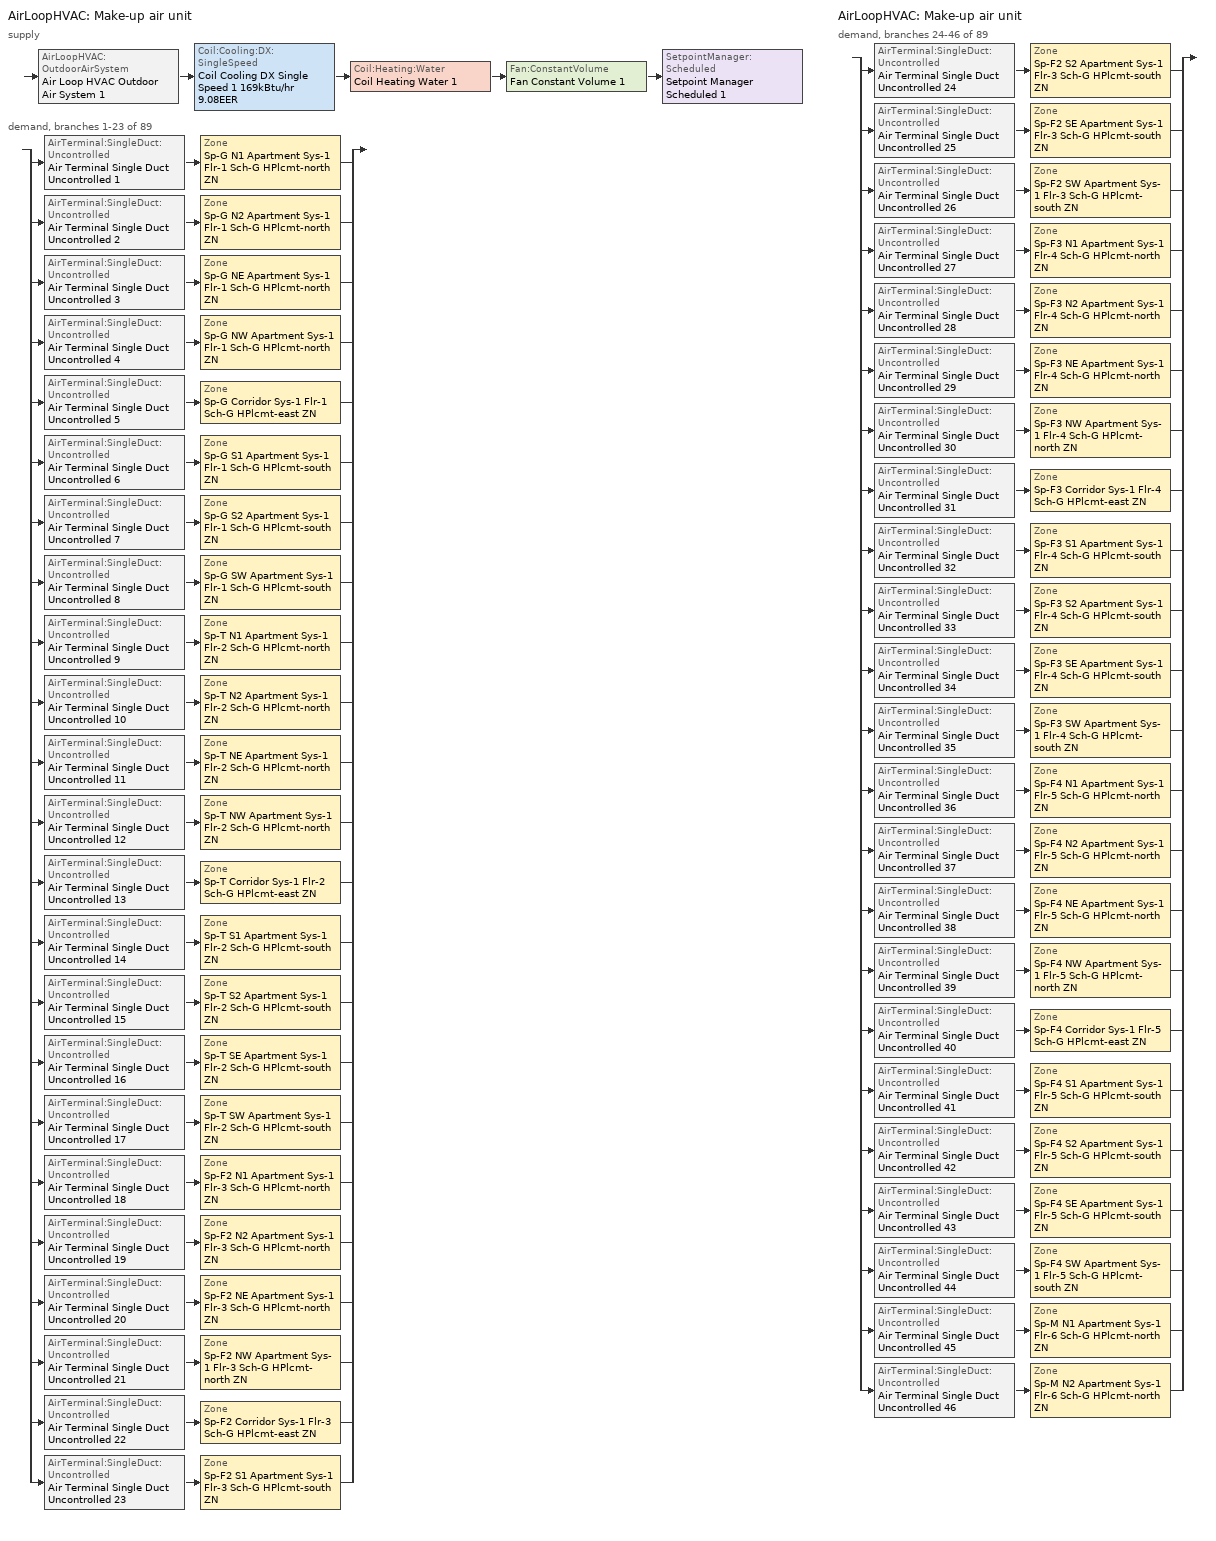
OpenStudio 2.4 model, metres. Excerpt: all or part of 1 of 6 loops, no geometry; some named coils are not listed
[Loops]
AirLoopHVAC 'Make-up air unit'
 supply: AirLoopHVAC:OutdoorAirSystem 'Air Loop HVAC Outdoor Air System 1' > Coil:Cooling:DX:SingleSpeed 'Coil Cooling DX Single Speed 1 169kBtu/hr 9.08EER' > Coil:Heating:Water 'Coil Heating Water 1' > Fan:ConstantVolume 'Fan Constant Volume 1' > SetpointManager:Scheduled 'Setpoint Manager Scheduled 1'
 demand, branches 1-23 of 89: split
  | AirTerminal:SingleDuct:Uncontrolled 'Air Terminal Single Duct Uncontrolled 1' > Zone 'Sp-G N1 Apartment Sys-1 Flr-1 Sch-G HPlcmt-north ZN'
  | AirTerminal:SingleDuct:Uncontrolled 'Air Terminal Single Duct Uncontrolled 2' > Zone 'Sp-G N2 Apartment Sys-1 Flr-1 Sch-G HPlcmt-north ZN'
  | AirTerminal:SingleDuct:Uncontrolled 'Air Terminal Single Duct Uncontrolled 3' > Zone 'Sp-G NE Apartment Sys-1 Flr-1 Sch-G HPlcmt-north ZN'
  | AirTerminal:SingleDuct:Uncontrolled 'Air Terminal Single Duct Uncontrolled 4' > Zone 'Sp-G NW Apartment Sys-1 Flr-1 Sch-G HPlcmt-north ZN'
  | AirTerminal:SingleDuct:Uncontrolled 'Air Terminal Single Duct Uncontrolled 5' > Zone 'Sp-G Corridor Sys-1 Flr-1 Sch-G HPlcmt-east ZN'
  | AirTerminal:SingleDuct:Uncontrolled 'Air Terminal Single Duct Uncontrolled 6' > Zone 'Sp-G S1 Apartment Sys-1 Flr-1 Sch-G HPlcmt-south ZN'
  | AirTerminal:SingleDuct:Uncontrolled 'Air Terminal Single Duct Uncontrolled 7' > Zone 'Sp-G S2 Apartment Sys-1 Flr-1 Sch-G HPlcmt-south ZN'
  | AirTerminal:SingleDuct:Uncontrolled 'Air Terminal Single Duct Uncontrolled 8' > Zone 'Sp-G SW Apartment Sys-1 Flr-1 Sch-G HPlcmt-south ZN'
  | AirTerminal:SingleDuct:Uncontrolled 'Air Terminal Single Duct Uncontrolled 9' > Zone 'Sp-T N1 Apartment Sys-1 Flr-2 Sch-G HPlcmt-north ZN'
  | AirTerminal:SingleDuct:Uncontrolled 'Air Terminal Single Duct Uncontrolled 10' > Zone 'Sp-T N2 Apartment Sys-1 Flr-2 Sch-G HPlcmt-north ZN'
  | AirTerminal:SingleDuct:Uncontrolled 'Air Terminal Single Duct Uncontrolled 11' > Zone 'Sp-T NE Apartment Sys-1 Flr-2 Sch-G HPlcmt-north ZN'
  | AirTerminal:SingleDuct:Uncontrolled 'Air Terminal Single Duct Uncontrolled 12' > Zone 'Sp-T NW Apartment Sys-1 Flr-2 Sch-G HPlcmt-north ZN'
  | AirTerminal:SingleDuct:Uncontrolled 'Air Terminal Single Duct Uncontrolled 13' > Zone 'Sp-T Corridor Sys-1 Flr-2 Sch-G HPlcmt-east ZN'
  | AirTerminal:SingleDuct:Uncontrolled 'Air Terminal Single Duct Uncontrolled 14' > Zone 'Sp-T S1 Apartment Sys-1 Flr-2 Sch-G HPlcmt-south ZN'
  | AirTerminal:SingleDuct:Uncontrolled 'Air Terminal Single Duct Uncontrolled 15' > Zone 'Sp-T S2 Apartment Sys-1 Flr-2 Sch-G HPlcmt-south ZN'
  | AirTerminal:SingleDuct:Uncontrolled 'Air Terminal Single Duct Uncontrolled 16' > Zone 'Sp-T SE Apartment Sys-1 Flr-2 Sch-G HPlcmt-south ZN'
  | AirTerminal:SingleDuct:Uncontrolled 'Air Terminal Single Duct Uncontrolled 17' > Zone 'Sp-T SW Apartment Sys-1 Flr-2 Sch-G HPlcmt-south ZN'
  | AirTerminal:SingleDuct:Uncontrolled 'Air Terminal Single Duct Uncontrolled 18' > Zone 'Sp-F2 N1 Apartment Sys-1 Flr-3 Sch-G HPlcmt-north ZN'
  | AirTerminal:SingleDuct:Uncontrolled 'Air Terminal Single Duct Uncontrolled 19' > Zone 'Sp-F2 N2 Apartment Sys-1 Flr-3 Sch-G HPlcmt-north ZN'
  | AirTerminal:SingleDuct:Uncontrolled 'Air Terminal Single Duct Uncontrolled 20' > Zone 'Sp-F2 NE Apartment Sys-1 Flr-3 Sch-G HPlcmt-north ZN'
  | AirTerminal:SingleDuct:Uncontrolled 'Air Terminal Single Duct Uncontrolled 21' > Zone 'Sp-F2 NW Apartment Sys-1 Flr-3 Sch-G HPlcmt-north ZN'
  | AirTerminal:SingleDuct:Uncontrolled 'Air Terminal Single Duct Uncontrolled 22' > Zone 'Sp-F2 Corridor Sys-1 Flr-3 Sch-G HPlcmt-east ZN'
  | AirTerminal:SingleDuct:Uncontrolled 'Air Terminal Single Duct Uncontrolled 23' > Zone 'Sp-F2 S1 Apartment Sys-1 Flr-3 Sch-G HPlcmt-south ZN'
AirLoopHVAC 'Make-up air unit'
 demand, branches 24-46 of 89: split
  | AirTerminal:SingleDuct:Uncontrolled 'Air Terminal Single Duct Uncontrolled 24' > Zone 'Sp-F2 S2 Apartment Sys-1 Flr-3 Sch-G HPlcmt-south ZN'
  | AirTerminal:SingleDuct:Uncontrolled 'Air Terminal Single Duct Uncontrolled 25' > Zone 'Sp-F2 SE Apartment Sys-1 Flr-3 Sch-G HPlcmt-south ZN'
  | AirTerminal:SingleDuct:Uncontrolled 'Air Terminal Single Duct Uncontrolled 26' > Zone 'Sp-F2 SW Apartment Sys-1 Flr-3 Sch-G HPlcmt-south ZN'
  | AirTerminal:SingleDuct:Uncontrolled 'Air Terminal Single Duct Uncontrolled 27' > Zone 'Sp-F3 N1 Apartment Sys-1 Flr-4 Sch-G HPlcmt-north ZN'
  | AirTerminal:SingleDuct:Uncontrolled 'Air Terminal Single Duct Uncontrolled 28' > Zone 'Sp-F3 N2 Apartment Sys-1 Flr-4 Sch-G HPlcmt-north ZN'
  | AirTerminal:SingleDuct:Uncontrolled 'Air Terminal Single Duct Uncontrolled 29' > Zone 'Sp-F3 NE Apartment Sys-1 Flr-4 Sch-G HPlcmt-north ZN'
  | AirTerminal:SingleDuct:Uncontrolled 'Air Terminal Single Duct Uncontrolled 30' > Zone 'Sp-F3 NW Apartment Sys-1 Flr-4 Sch-G HPlcmt-north ZN'
  | AirTerminal:SingleDuct:Uncontrolled 'Air Terminal Single Duct Uncontrolled 31' > Zone 'Sp-F3 Corridor Sys-1 Flr-4 Sch-G HPlcmt-east ZN'
  | AirTerminal:SingleDuct:Uncontrolled 'Air Terminal Single Duct Uncontrolled 32' > Zone 'Sp-F3 S1 Apartment Sys-1 Flr-4 Sch-G HPlcmt-south ZN'
  | AirTerminal:SingleDuct:Uncontrolled 'Air Terminal Single Duct Uncontrolled 33' > Zone 'Sp-F3 S2 Apartment Sys-1 Flr-4 Sch-G HPlcmt-south ZN'
  | AirTerminal:SingleDuct:Uncontrolled 'Air Terminal Single Duct Uncontrolled 34' > Zone 'Sp-F3 SE Apartment Sys-1 Flr-4 Sch-G HPlcmt-south ZN'
  | AirTerminal:SingleDuct:Uncontrolled 'Air Terminal Single Duct Uncontrolled 35' > Zone 'Sp-F3 SW Apartment Sys-1 Flr-4 Sch-G HPlcmt-south ZN'
  | AirTerminal:SingleDuct:Uncontrolled 'Air Terminal Single Duct Uncontrolled 36' > Zone 'Sp-F4 N1 Apartment Sys-1 Flr-5 Sch-G HPlcmt-north ZN'
  | AirTerminal:SingleDuct:Uncontrolled 'Air Terminal Single Duct Uncontrolled 37' > Zone 'Sp-F4 N2 Apartment Sys-1 Flr-5 Sch-G HPlcmt-north ZN'
  | AirTerminal:SingleDuct:Uncontrolled 'Air Terminal Single Duct Uncontrolled 38' > Zone 'Sp-F4 NE Apartment Sys-1 Flr-5 Sch-G HPlcmt-north ZN'
  | AirTerminal:SingleDuct:Uncontrolled 'Air Terminal Single Duct Uncontrolled 39' > Zone 'Sp-F4 NW Apartment Sys-1 Flr-5 Sch-G HPlcmt-north ZN'
  | AirTerminal:SingleDuct:Uncontrolled 'Air Terminal Single Duct Uncontrolled 40' > Zone 'Sp-F4 Corridor Sys-1 Flr-5 Sch-G HPlcmt-east ZN'
  | AirTerminal:SingleDuct:Uncontrolled 'Air Terminal Single Duct Uncontrolled 41' > Zone 'Sp-F4 S1 Apartment Sys-1 Flr-5 Sch-G HPlcmt-south ZN'
  | AirTerminal:SingleDuct:Uncontrolled 'Air Terminal Single Duct Uncontrolled 42' > Zone 'Sp-F4 S2 Apartment Sys-1 Flr-5 Sch-G HPlcmt-south ZN'
  | AirTerminal:SingleDuct:Uncontrolled 'Air Terminal Single Duct Uncontrolled 43' > Zone 'Sp-F4 SE Apartment Sys-1 Flr-5 Sch-G HPlcmt-south ZN'
  | AirTerminal:SingleDuct:Uncontrolled 'Air Terminal Single Duct Uncontrolled 44' > Zone 'Sp-F4 SW Apartment Sys-1 Flr-5 Sch-G HPlcmt-south ZN'
  | AirTerminal:SingleDuct:Uncontrolled 'Air Terminal Single Duct Uncontrolled 45' > Zone 'Sp-M N1 Apartment Sys-1 Flr-6 Sch-G HPlcmt-north ZN'
  | AirTerminal:SingleDuct:Uncontrolled 'Air Terminal Single Duct Uncontrolled 46' > Zone 'Sp-M N2 Apartment Sys-1 Flr-6 Sch-G HPlcmt-north ZN'
[Sizing:Zone] Zone Cooling Design Supply Air Temperature Input Method=SupplyAirTemperature; Zone Cooling Design Supply Air Temperature {C}=13; Zone Cooling Design Supply Air Temperature Difference {deltaC}=11.11; Zone Heating Design Supply Air Temperature Input Method=SupplyAirTemperature; Zone Heating Design Supply Air Temperature {C}=43; Zone Heating Design Supply Air Temperature Difference {deltaC}=11.11; Zone Cooling Design Supply Air Humidity Ratio {kg-H2O/kg-air}=0.0085; Zone Heating Design Supply Air Humidity Ratio {kg-H2O/kg-air}=0.008; Zone Heating Sizing Factor=1.3; Zone Cooling Sizing Factor=1.1; Cooling Design Air Flow Method=DesignDay; Heating Design Air Flow Method=DesignDay; Account for Dedicated Outdoor Air System=No; Dedicated Outdoor Air System Control Strategy=NeutralSupplyAir; Dedicated Outdoor Air Low Setpoint Temperature for Design {C}=autosize; Dedicated Outdoor Air High Setpoint Temperature for Design {C}=autosize
Sp-G N1 Apartment Sys-1 Flr-1 Sch-G HPlcmt-north ZN; Sp-G N2 Apartment Sys-1 Flr-1 Sch-G HPlcmt-north ZN; Sp-G NE Apartment Sys-1 Flr-1 Sch-G HPlcmt-north ZN; Sp-G NW Apartment Sys-1 Flr-1 Sch-G HPlcmt-north ZN; Sp-G Corridor Sys-1 Flr-1 Sch-G HPlcmt-east ZN; Sp-G S1 Apartment Sys-1 Flr-1 Sch-G HPlcmt-south ZN; Sp-G S2 Apartment Sys-1 Flr-1 Sch-G HPlcmt-south ZN; Sp-G SW Apartment Sys-1 Flr-1 Sch-G HPlcmt-south ZN; Sp-T N1 Apartment Sys-1 Flr-2 Sch-G HPlcmt-north ZN; Sp-T N2 Apartment Sys-1 Flr-2 Sch-G HPlcmt-north ZN; Sp-T NE Apartment Sys-1 Flr-2 Sch-G HPlcmt-north ZN; Sp-T NW Apartment Sys-1 Flr-2 Sch-G HPlcmt-north ZN; Sp-T Corridor Sys-1 Flr-2 Sch-G HPlcmt-east ZN; Sp-T S1 Apartment Sys-1 Flr-2 Sch-G HPlcmt-south ZN; Sp-T S2 Apartment Sys-1 Flr-2 Sch-G HPlcmt-south ZN; Sp-T SE Apartment Sys-1 Flr-2 Sch-G HPlcmt-south ZN; Sp-T SW Apartment Sys-1 Flr-2 Sch-G HPlcmt-south ZN; Sp-F2 N1 Apartment Sys-1 Flr-3 Sch-G HPlcmt-north ZN; Sp-F2 N2 Apartment Sys-1 Flr-3 Sch-G HPlcmt-north ZN; Sp-F2 NE Apartment Sys-1 Flr-3 Sch-G HPlcmt-north ZN; Sp-F2 NW Apartment Sys-1 Flr-3 Sch-G HPlcmt-north ZN; Sp-F2 Corridor Sys-1 Flr-3 Sch-G HPlcmt-east ZN; Sp-F2 S1 Apartment Sys-1 Flr-3 Sch-G HPlcmt-south ZN; Sp-F2 S2 Apartment Sys-1 Flr-3 Sch-G HPlcmt-south ZN; Sp-F2 SE Apartment Sys-1 Flr-3 Sch-G HPlcmt-south ZN; Sp-F2 SW Apartment Sys-1 Flr-3 Sch-G HPlcmt-south ZN; Sp-F3 N1 Apartment Sys-1 Flr-4 Sch-G HPlcmt-north ZN; Sp-F3 N2 Apartment Sys-1 Flr-4 Sch-G HPlcmt-north ZN; Sp-F3 NE Apartment Sys-1 Flr-4 Sch-G HPlcmt-north ZN; Sp-F3 NW Apartment Sys-1 Flr-4 Sch-G HPlcmt-north ZN; Sp-F3 Corridor Sys-1 Flr-4 Sch-G HPlcmt-east ZN; Sp-F3 S1 Apartment Sys-1 Flr-4 Sch-G HPlcmt-south ZN; Sp-F3 S2 Apartment Sys-1 Flr-4 Sch-G HPlcmt-south ZN; Sp-F3 SE Apartment Sys-1 Flr-4 Sch-G HPlcmt-south ZN; Sp-F3 SW Apartment Sys-1 Flr-4 Sch-G HPlcmt-south ZN; Sp-F4 N1 Apartment Sys-1 Flr-5 Sch-G HPlcmt-north ZN; Sp-F4 N2 Apartment Sys-1 Flr-5 Sch-G HPlcmt-north ZN; Sp-F4 NE Apartment Sys-1 Flr-5 Sch-G HPlcmt-north ZN; Sp-F4 NW Apartment Sys-1 Flr-5 Sch-G HPlcmt-north ZN; Sp-F4 Corridor Sys-1 Flr-5 Sch-G HPlcmt-east ZN; Sp-F4 S1 Apartment Sys-1 Flr-5 Sch-G HPlcmt-south ZN; Sp-F4 S2 Apartment Sys-1 Flr-5 Sch-G HPlcmt-south ZN; Sp-F4 SE Apartment Sys-1 Flr-5 Sch-G HPlcmt-south ZN; Sp-F4 SW Apartment Sys-1 Flr-5 Sch-G HPlcmt-south ZN; Sp-M N1 Apartment Sys-1 Flr-6 Sch-G HPlcmt-north ZN; Sp-M N2 Apartment Sys-1 Flr-6 Sch-G HPlcmt-north ZN
[Zone equipment]
Sp-G N1 Apartment Sys-1 Flr-1 Sch-G HPlcmt-north ZN: Sp-G N1 Apartment Sys-1 Flr-1 Sch-G HPlcmt-north ZN PTAC, Zone HVAC Baseboard Convective Water 1, Air Terminal Single Duct Uncontrolled 1
Sp-G N2 Apartment Sys-1 Flr-1 Sch-G HPlcmt-north ZN: Sp-G N2 Apartment Sys-1 Flr-1 Sch-G HPlcmt-north ZN PTAC, Zone HVAC Baseboard Convective Water 2, Air Terminal Single Duct Uncontrolled 2
Sp-G NE Apartment Sys-1 Flr-1 Sch-G HPlcmt-north ZN: Sp-G NE Apartment Sys-1 Flr-1 Sch-G HPlcmt-north ZN PTAC, Zone HVAC Baseboard Convective Water 3, Air Terminal Single Duct Uncontrolled 3
Sp-G NW Apartment Sys-1 Flr-1 Sch-G HPlcmt-north ZN: Sp-G NW Apartment Sys-1 Flr-1 Sch-G HPlcmt-north ZN PTAC, Zone HVAC Baseboard Convective Water 4, Air Terminal Single Duct Uncontrolled 4
Sp-G Corridor Sys-1 Flr-1 Sch-G HPlcmt-east ZN: Sp-G Corridor Sys-1 Flr-1 Sch-G HPlcmt-east ZN PTAC, Zone HVAC Baseboard Convective Water 5, Air Terminal Single Duct Uncontrolled 5
Sp-G S1 Apartment Sys-1 Flr-1 Sch-G HPlcmt-south ZN: Sp-G S1 Apartment Sys-1 Flr-1 Sch-G HPlcmt-south ZN PTAC, Zone HVAC Baseboard Convective Water 6, Air Terminal Single Duct Uncontrolled 6
Sp-G S2 Apartment Sys-1 Flr-1 Sch-G HPlcmt-south ZN: Sp-G S2 Apartment Sys-1 Flr-1 Sch-G HPlcmt-south ZN PTAC, Zone HVAC Baseboard Convective Water 7, Air Terminal Single Duct Uncontrolled 7
Sp-G SW Apartment Sys-1 Flr-1 Sch-G HPlcmt-south ZN: Sp-G SW Apartment Sys-1 Flr-1 Sch-G HPlcmt-south ZN PTAC, Zone HVAC Baseboard Convective Water 8, Air Terminal Single Duct Uncontrolled 8
Sp-T N1 Apartment Sys-1 Flr-2 Sch-G HPlcmt-north ZN: Sp-T N1 Apartment Sys-1 Flr-2 Sch-G HPlcmt-north ZN PTAC, Zone HVAC Baseboard Convective Water 9, Air Terminal Single Duct Uncontrolled 9
Sp-T N2 Apartment Sys-1 Flr-2 Sch-G HPlcmt-north ZN: Sp-T N2 Apartment Sys-1 Flr-2 Sch-G HPlcmt-north ZN PTAC, Zone HVAC Baseboard Convective Water 10, Air Terminal Single Duct Uncontrolled 10
Sp-T NE Apartment Sys-1 Flr-2 Sch-G HPlcmt-north ZN: Sp-T NE Apartment Sys-1 Flr-2 Sch-G HPlcmt-north ZN PTAC, Zone HVAC Baseboard Convective Water 11, Air Terminal Single Duct Uncontrolled 11
Sp-T NW Apartment Sys-1 Flr-2 Sch-G HPlcmt-north ZN: Sp-T NW Apartment Sys-1 Flr-2 Sch-G HPlcmt-north ZN PTAC, Zone HVAC Baseboard Convective Water 12, Air Terminal Single Duct Uncontrolled 12
Sp-T Corridor Sys-1 Flr-2 Sch-G HPlcmt-east ZN: Sp-T Corridor Sys-1 Flr-2 Sch-G HPlcmt-east ZN PTAC, Zone HVAC Baseboard Convective Water 13, Air Terminal Single Duct Uncontrolled 13
Sp-T S1 Apartment Sys-1 Flr-2 Sch-G HPlcmt-south ZN: Sp-T S1 Apartment Sys-1 Flr-2 Sch-G HPlcmt-south ZN PTAC, Zone HVAC Baseboard Convective Water 14, Air Terminal Single Duct Uncontrolled 14
Sp-T S2 Apartment Sys-1 Flr-2 Sch-G HPlcmt-south ZN: Sp-T S2 Apartment Sys-1 Flr-2 Sch-G HPlcmt-south ZN PTAC, Zone HVAC Baseboard Convective Water 15, Air Terminal Single Duct Uncontrolled 15
Sp-T SE Apartment Sys-1 Flr-2 Sch-G HPlcmt-south ZN: Sp-T SE Apartment Sys-1 Flr-2 Sch-G HPlcmt-south ZN PTAC, Zone HVAC Baseboard Convective Water 16, Air Terminal Single Duct Uncontrolled 16
Sp-T SW Apartment Sys-1 Flr-2 Sch-G HPlcmt-south ZN: Sp-T SW Apartment Sys-1 Flr-2 Sch-G HPlcmt-south ZN PTAC, Zone HVAC Baseboard Convective Water 17, Air Terminal Single Duct Uncontrolled 17
Sp-F2 N1 Apartment Sys-1 Flr-3 Sch-G HPlcmt-north ZN: Sp-F2 N1 Apartment Sys-1 Flr-3 Sch-G HPlcmt-north ZN PTAC, Zone HVAC Baseboard Convective Water 18, Air Terminal Single Duct Uncontrolled 18
Sp-F2 N2 Apartment Sys-1 Flr-3 Sch-G HPlcmt-north ZN: Sp-F2 N2 Apartment Sys-1 Flr-3 Sch-G HPlcmt-north ZN PTAC, Zone HVAC Baseboard Convective Water 19, Air Terminal Single Duct Uncontrolled 19
Sp-F2 NE Apartment Sys-1 Flr-3 Sch-G HPlcmt-north ZN: Sp-F2 NE Apartment Sys-1 Flr-3 Sch-G HPlcmt-north ZN PTAC, Zone HVAC Baseboard Convective Water 20, Air Terminal Single Duct Uncontrolled 20
Sp-F2 NW Apartment Sys-1 Flr-3 Sch-G HPlcmt-north ZN: Sp-F2 NW Apartment Sys-1 Flr-3 Sch-G HPlcmt-north ZN PTAC, Zone HVAC Baseboard Convective Water 21, Air Terminal Single Duct Uncontrolled 21
Sp-F2 Corridor Sys-1 Flr-3 Sch-G HPlcmt-east ZN: Sp-F2 Corridor Sys-1 Flr-3 Sch-G HPlcmt-east ZN PTAC, Zone HVAC Baseboard Convective Water 22, Air Terminal Single Duct Uncontrolled 22
Sp-F2 S1 Apartment Sys-1 Flr-3 Sch-G HPlcmt-south ZN: Sp-F2 S1 Apartment Sys-1 Flr-3 Sch-G HPlcmt-south ZN PTAC, Zone HVAC Baseboard Convective Water 23, Air Terminal Single Duct Uncontrolled 23
Sp-F2 S2 Apartment Sys-1 Flr-3 Sch-G HPlcmt-south ZN: Sp-F2 S2 Apartment Sys-1 Flr-3 Sch-G HPlcmt-south ZN PTAC, Zone HVAC Baseboard Convective Water 24, Air Terminal Single Duct Uncontrolled 24
Sp-F2 SE Apartment Sys-1 Flr-3 Sch-G HPlcmt-south ZN: Sp-F2 SE Apartment Sys-1 Flr-3 Sch-G HPlcmt-south ZN PTAC, Zone HVAC Baseboard Convective Water 25, Air Terminal Single Duct Uncontrolled 25
Sp-F2 SW Apartment Sys-1 Flr-3 Sch-G HPlcmt-south ZN: Sp-F2 SW Apartment Sys-1 Flr-3 Sch-G HPlcmt-south ZN PTAC, Zone HVAC Baseboard Convective Water 26, Air Terminal Single Duct Uncontrolled 26
Sp-F3 N1 Apartment Sys-1 Flr-4 Sch-G HPlcmt-north ZN: Sp-F3 N1 Apartment Sys-1 Flr-4 Sch-G HPlcmt-north ZN PTAC, Zone HVAC Baseboard Convective Water 27, Air Terminal Single Duct Uncontrolled 27
Sp-F3 N2 Apartment Sys-1 Flr-4 Sch-G HPlcmt-north ZN: Sp-F3 N2 Apartment Sys-1 Flr-4 Sch-G HPlcmt-north ZN PTAC, Zone HVAC Baseboard Convective Water 28, Air Terminal Single Duct Uncontrolled 28
Sp-F3 NE Apartment Sys-1 Flr-4 Sch-G HPlcmt-north ZN: Sp-F3 NE Apartment Sys-1 Flr-4 Sch-G HPlcmt-north ZN PTAC, Zone HVAC Baseboard Convective Water 29, Air Terminal Single Duct Uncontrolled 29
Sp-F3 NW Apartment Sys-1 Flr-4 Sch-G HPlcmt-north ZN: Sp-F3 NW Apartment Sys-1 Flr-4 Sch-G HPlcmt-north ZN PTAC, Zone HVAC Baseboard Convective Water 30, Air Terminal Single Duct Uncontrolled 30
Sp-F3 Corridor Sys-1 Flr-4 Sch-G HPlcmt-east ZN: Sp-F3 Corridor Sys-1 Flr-4 Sch-G HPlcmt-east ZN PTAC, Zone HVAC Baseboard Convective Water 31, Air Terminal Single Duct Uncontrolled 31
Sp-F3 S1 Apartment Sys-1 Flr-4 Sch-G HPlcmt-south ZN: Sp-F3 S1 Apartment Sys-1 Flr-4 Sch-G HPlcmt-south ZN PTAC, Zone HVAC Baseboard Convective Water 32, Air Terminal Single Duct Uncontrolled 32
Sp-F3 S2 Apartment Sys-1 Flr-4 Sch-G HPlcmt-south ZN: Sp-F3 S2 Apartment Sys-1 Flr-4 Sch-G HPlcmt-south ZN PTAC, Zone HVAC Baseboard Convective Water 33, Air Terminal Single Duct Uncontrolled 33
Sp-F3 SE Apartment Sys-1 Flr-4 Sch-G HPlcmt-south ZN: Sp-F3 SE Apartment Sys-1 Flr-4 Sch-G HPlcmt-south ZN PTAC, Zone HVAC Baseboard Convective Water 34, Air Terminal Single Duct Uncontrolled 34
Sp-F3 SW Apartment Sys-1 Flr-4 Sch-G HPlcmt-south ZN: Sp-F3 SW Apartment Sys-1 Flr-4 Sch-G HPlcmt-south ZN PTAC, Zone HVAC Baseboard Convective Water 35, Air Terminal Single Duct Uncontrolled 35
Sp-F4 N1 Apartment Sys-1 Flr-5 Sch-G HPlcmt-north ZN: Sp-F4 N1 Apartment Sys-1 Flr-5 Sch-G HPlcmt-north ZN PTAC, Zone HVAC Baseboard Convective Water 36, Air Terminal Single Duct Uncontrolled 36
Sp-F4 N2 Apartment Sys-1 Flr-5 Sch-G HPlcmt-north ZN: Sp-F4 N2 Apartment Sys-1 Flr-5 Sch-G HPlcmt-north ZN PTAC, Zone HVAC Baseboard Convective Water 37, Air Terminal Single Duct Uncontrolled 37
Sp-F4 NE Apartment Sys-1 Flr-5 Sch-G HPlcmt-north ZN: Sp-F4 NE Apartment Sys-1 Flr-5 Sch-G HPlcmt-north ZN PTAC, Zone HVAC Baseboard Convective Water 38, Air Terminal Single Duct Uncontrolled 38
Sp-F4 NW Apartment Sys-1 Flr-5 Sch-G HPlcmt-north ZN: Sp-F4 NW Apartment Sys-1 Flr-5 Sch-G HPlcmt-north ZN PTAC, Zone HVAC Baseboard Convective Water 39, Air Terminal Single Duct Uncontrolled 39
Sp-F4 Corridor Sys-1 Flr-5 Sch-G HPlcmt-east ZN: Sp-F4 Corridor Sys-1 Flr-5 Sch-G HPlcmt-east ZN PTAC, Zone HVAC Baseboard Convective Water 40, Air Terminal Single Duct Uncontrolled 40
Sp-F4 S1 Apartment Sys-1 Flr-5 Sch-G HPlcmt-south ZN: Sp-F4 S1 Apartment Sys-1 Flr-5 Sch-G HPlcmt-south ZN PTAC, Zone HVAC Baseboard Convective Water 41, Air Terminal Single Duct Uncontrolled 41
Sp-F4 S2 Apartment Sys-1 Flr-5 Sch-G HPlcmt-south ZN: Sp-F4 S2 Apartment Sys-1 Flr-5 Sch-G HPlcmt-south ZN PTAC, Zone HVAC Baseboard Convective Water 42, Air Terminal Single Duct Uncontrolled 42
Sp-F4 SE Apartment Sys-1 Flr-5 Sch-G HPlcmt-south ZN: Sp-F4 SE Apartment Sys-1 Flr-5 Sch-G HPlcmt-south ZN PTAC, Zone HVAC Baseboard Convective Water 43, Air Terminal Single Duct Uncontrolled 43
Sp-F4 SW Apartment Sys-1 Flr-5 Sch-G HPlcmt-south ZN: Sp-F4 SW Apartment Sys-1 Flr-5 Sch-G HPlcmt-south ZN PTAC, Zone HVAC Baseboard Convective Water 44, Air Terminal Single Duct Uncontrolled 44
Sp-M N1 Apartment Sys-1 Flr-6 Sch-G HPlcmt-north ZN: Sp-M N1 Apartment Sys-1 Flr-6 Sch-G HPlcmt-north ZN PTAC, Zone HVAC Baseboard Convective Water 45, Air Terminal Single Duct Uncontrolled 45
Sp-M N2 Apartment Sys-1 Flr-6 Sch-G HPlcmt-north ZN: Sp-M N2 Apartment Sys-1 Flr-6 Sch-G HPlcmt-north ZN PTAC, Zone HVAC Baseboard Convective Water 46, Air Terminal Single Duct Uncontrolled 46
[AirLoopHVAC]
Make-up air unit: Availability Schedule=Make-up air unit Occ Sch; Design Supply Air Flow Rate {m3/s}=AutoSize
[Sizing:System]
Make-up air unit: Type of Load to Size On=VentilationRequirement; Design Outdoor Air Flow Rate {m3/s}=Autosize; Minimum System Air Flow Ratio=1; Preheat Design Temperature {C}=7; Preheat Design Humidity Ratio {kg-H2O/kg-Air}=0.008; Precool Design Temperature {C}=13; Precool Design Humidity Ratio {kg-H2O/kg-Air}=0.008; Central Cooling Design Supply Air Temperature {C}=13; Central Heating Design Supply Air Temperature {C}=43; Sizing Option=NonCoincident; 100% Outdoor Air in Cooling=Yes; 100% Outdoor Air in Heating=Yes; Central Cooling Design Supply Air Humidity Ratio {kg-H2O/kg-Air}=0.0085; Central Heating Design Supply Air Humidity Ratio {kg-H2O/kg-Air}=0.008; Cooling Design Air Flow Method=DesignDay; Cooling Design Air Flow Rate {m3/s}=0; Heating Design Air Flow Method=DesignDay; Heating Design Air Flow Rate {m3/s}=0; System Outdoor Air Method=ZoneSum; Zone Maximum Outdoor Air Fraction=1; Cooling Supply Air Flow Rate Per Floor Area {m3/s-m2}=0.00996765; Cooling Fraction of Autosized Cooling Supply Air Flow Rate=1; Cooling Supply Air Flow Rate Per Unit Cooling Capacity {m3/s-W}=3.94755e-05; Heating Supply Air Flow Rate Per Floor Area {m3/s-m2}=0.00996765; Heating Fraction of Autosized Heating Supply Air Flow Rate=1; Heating Fraction of Autosized Cooling Supply Air Flow Rate=1; Heating Supply Air Flow Rate Per Unit Heating Capacity {m3/s-W}=3.15882e-05; Cooling Design Capacity Method=CoolingDesignCapacity; Cooling Design Capacity {W}=autosize; Cooling Design Capacity Per Floor Area {W/m2}=234.7; Fraction of Autosized Cooling Design Capacity=1; Heating Design Capacity Method=HeatingDesignCapacity; Heating Design Capacity {W}=autosize; Heating Design Capacity Per Floor Area {W/m2}=157; Fraction of Autosized Heating Design Capacity=1; Central Cooling Capacity Control Method=OnOff
[Fan:ConstantVolume] Availability Schedule=Always On Discrete; Fan Efficiency=0.39975; Pressure Rise {Pa}=640; Maximum Flow Rate {m3/s}=AutoSize; Motor Efficiency=0.615
Fan Constant Volume 1; Fan Constant Volume 2; Fan Constant Volume 3; Fan Constant Volume 4; Fan Constant Volume 5; Fan Constant Volume 6; Fan Constant Volume 7; Fan Constant Volume 8; Fan Constant Volume 9; Fan Constant Volume 10; Fan Constant Volume 11; Fan Constant Volume 12; Fan Constant Volume 13; Fan Constant Volume 14; Fan Constant Volume 15; Fan Constant Volume 16; Fan Constant Volume 17; Fan Constant Volume 18; Fan Constant Volume 19; Fan Constant Volume 20; Fan Constant Volume 21; Fan Constant Volume 22; Fan Constant Volume 23; Fan Constant Volume 24; Fan Constant Volume 25; Fan Constant Volume 26; Fan Constant Volume 27; Fan Constant Volume 28; Fan Constant Volume 29; Fan Constant Volume 30; Fan Constant Volume 31; Fan Constant Volume 32; Fan Constant Volume 33; Fan Constant Volume 34; Fan Constant Volume 35; Fan Constant Volume 36; Fan Constant Volume 37; Fan Constant Volume 38; Fan Constant Volume 39; Fan Constant Volume 40; Fan Constant Volume 41; Fan Constant Volume 42; Fan Constant Volume 43; Fan Constant Volume 44; Fan Constant Volume 45; Fan Constant Volume 46; Fan Constant Volume 47
[Coil:Cooling:DX:SingleSpeed] Availability Schedule=Always On Discrete; Rated Total Cooling Capacity {W}=autosize; Rated Sensible Heat Ratio=autosize; Rated Air Flow Rate {m3/s}=autosize; Rated Evaporator Fan Power Per Volume Flow Rate {W/(m3/s)}=773.3; Total Cooling Capacity Function of Temperature Curve=DXCOOL-NECB2011-REF-CAPFT; Total Cooling Capacity Function of Flow Fraction Curve=DXCOOL-NECB2011-REF-CAPFFLOW; Energy Input Ratio Function of Temperature Curve=DXCOOL-NECB2011-REF-COOLEIRFT; Energy Input Ratio Function of Flow Fraction Curve=DXCOOL-NECB2011-REF-COOLEIRFFLOW; Part Load Fraction Correlation Curve=DXCOOL-NECB2011-REF-COOLPLFFPLR; Condenser Type=AirCooled; Evaporative Condenser Effectiveness=0; Evaporative Condenser Air Flow Rate {m3/s}=Autosize; Evaporative Condenser Pump Rated Power Consumption {W}=Autosize; Crankcase Heater Capacity {W}=0; Maximum Outdoor Dry-Bulb Temperature for Crankcase Heater Operation {C}=0; Basin Heater Capacity {W/K}=0; Basin Heater Setpoint Temperature {C}=10
Name | Rated COP {W/W}
Coil Cooling DX Single Speed 1 169kBtu/hr 9.08EER | 3.18963
Coil Cooling DX Single Speed 2 6kBtu/hr 11.0EER | 3.72608
Coil Cooling DX Single Speed 3 6kBtu/hr 11.0EER | 3.72592
Coil Cooling DX Single Speed 4 11kBtu/hr 10.1EER | 3.43318
Coil Cooling DX Single Speed 5 12kBtu/hr 9.9EER | 3.36936
Coil Cooling DX Single Speed 6 7kBtu/hr 11.0EER | 3.71119
Coil Cooling DX Single Speed 7 10kBtu/hr 10.4EER | 3.5082
Coil Cooling DX Single Speed 8 10kBtu/hr 10.3EER | 3.48942
Coil Cooling DX Single Speed 9 14kBtu/hr 9.6EER | 3.24486
Coil Cooling DX Single Speed 10 9kBtu/hr 10.6EER; Coil Cooling DX Single Speed 11 9kBtu/hr 10.6EER | 3.59945
Coil Cooling DX Single Speed 12 14kBtu/hr 9.6EER | 3.25589
Coil Cooling DX Single Speed 13 15kBtu/hr 9.4EER | 3.17732
Coil Cooling DX Single Speed 14 10kBtu/hr 10.4EER | 3.51657
Coil Cooling DX Single Speed 15 14kBtu/hr 9.4EER | 3.20368
Coil Cooling DX Single Speed 16 14kBtu/hr 9.4EER | 3.19767
Coil Cooling DX Single Speed 17 17kBtu/hr 9.3EER | 3.15746
Coil Cooling DX Single Speed 18 17kBtu/hr 9.3EER | 3.15766
Coil Cooling DX Single Speed 19 6kBtu/hr 11.0EER | 3.72648
Coil Cooling DX Single Speed 20 6kBtu/hr 11.0EER | 3.72634
Coil Cooling DX Single Speed 21 10kBtu/hr 10.3EER | 3.4889
Coil Cooling DX Single Speed 22 12kBtu/hr 10.0EER | 3.37334
Coil Cooling DX Single Speed 23 8kBtu/hr 10.9EER | 3.68991
Coil Cooling DX Single Speed 24 10kBtu/hr 10.5EER | 3.54632
Coil Cooling DX Single Speed 25 10kBtu/hr 10.4EER | 3.53615
Coil Cooling DX Single Speed 26 14kBtu/hr 9.6EER | 3.26296
Coil Cooling DX Single Speed 27 14kBtu/hr 9.5EER | 3.21647
Coil Cooling DX Single Speed 28 6kBtu/hr 11.0EER | 3.72656
Coil Cooling DX Single Speed 29 6kBtu/hr 11.0EER | 3.72643
Coil Cooling DX Single Speed 30 10kBtu/hr 10.3EER | 3.4824
Coil Cooling DX Single Speed 31 12kBtu/hr 9.9EER | 3.36971
Coil Cooling DX Single Speed 32 8kBtu/hr 10.9EER | 3.69007
Coil Cooling DX Single Speed 33 10kBtu/hr 10.5EER | 3.54048
Coil Cooling DX Single Speed 34 10kBtu/hr 10.4EER | 3.53246
Coil Cooling DX Single Speed 35 13kBtu/hr 9.7EER | 3.28879
Coil Cooling DX Single Speed 36 14kBtu/hr 9.5EER | 3.21444
Coil Cooling DX Single Speed 37 6kBtu/hr 11.0EER; Coil Cooling DX Single Speed 46 6kBtu/hr 11.0EER | 3.72657
Coil Cooling DX Single Speed 38 6kBtu/hr 11.0EER; Coil Cooling DX Single Speed 47 6kBtu/hr 11.0EER | 3.72644
Coil Cooling DX Single Speed 39 10kBtu/hr 10.3EER | 3.48211
Coil Cooling DX Single Speed 40 12kBtu/hr 9.9EER | 3.36887
Coil Cooling DX Single Speed 41 8kBtu/hr 10.9EER | 3.68994
Coil Cooling DX Single Speed 42 10kBtu/hr 10.4EER | 3.53854
Coil Cooling DX Single Speed 43 10kBtu/hr 10.4EER | 3.53099
Coil Cooling DX Single Speed 44 13kBtu/hr 9.7EER | 3.29103
Coil Cooling DX Single Speed 45 14kBtu/hr 9.5EER | 3.21382
[Controller:OutdoorAir]
Controller Outdoor Air 1: Minimum Outdoor Air Flow Rate {m3/s}=0; Maximum Outdoor Air Flow Rate {m3/s}=Autosize; Economizer Control Type=DifferentialEnthalpy; Economizer Control Action Type=ModulateFlow; Lockout Type=NoLockout; Minimum Limit Type=FixedMinimum; Minimum Outdoor Air Schedule=Make-up air unit Occ Sch; Controller Mechanical Ventilation=Controller Mechanical Ventilation 1; High Humidity Control=No; Heat Recovery Bypass Control Type=BypassWhenWithinEconomizerLimits
[Controller:MechanicalVentilation]
Controller Mechanical Ventilation 1: Availability Schedule=Always On Discrete; System Outdoor Air Method=ZoneSum
[AirLoopHVAC:OutdoorAirSystem]
Air Loop HVAC Outdoor Air System 1: Controller=Controller Outdoor Air 1
[SetpointManager:Scheduled]
Setpoint Manager Scheduled 1: Control Variable=Temperature; Schedule=Makeup-Air Unit Supply Air Temp
[Coil:Heating:Electric] Availability Schedule=ON_OFF_ALWAYS_OFF
Coil Heating Electric 1; Coil Heating Electric 2; Coil Heating Electric 3; Coil Heating Electric 4; Coil Heating Electric 5; Coil Heating Electric 6; Coil Heating Electric 7; Coil Heating Electric 8; Coil Heating Electric 9; Coil Heating Electric 10; Coil Heating Electric 11; Coil Heating Electric 12; Coil Heating Electric 13; Coil Heating Electric 14; Coil Heating Electric 15; Coil Heating Electric 16; Coil Heating Electric 17; Coil Heating Electric 18; Coil Heating Electric 19; Coil Heating Electric 20; Coil Heating Electric 21; Coil Heating Electric 22; Coil Heating Electric 23; Coil Heating Electric 24; Coil Heating Electric 25; Coil Heating Electric 26; Coil Heating Electric 27; Coil Heating Electric 28; Coil Heating Electric 29; Coil Heating Electric 30; Coil Heating Electric 31; Coil Heating Electric 32; Coil Heating Electric 33; Coil Heating Electric 34; Coil Heating Electric 35; Coil Heating Electric 36; Coil Heating Electric 37; Coil Heating Electric 38; Coil Heating Electric 39; Coil Heating Electric 40; Coil Heating Electric 41; Coil Heating Electric 42; Coil Heating Electric 43; Coil Heating Electric 44; Coil Heating Electric 45; Coil Heating Electric 46
[ZoneHVAC:PackagedTerminalAirConditioner] Availability Schedule=Always On Discrete; Supply Air Flow Rate During Cooling Operation {m3/s}=Autosize; Supply Air Flow Rate During Heating Operation {m3/s}=Autosize; Supply Air Flow Rate When No Cooling or Heating is Needed {m3/s}=Autosize; Outdoor Air Flow Rate During Cooling Operation {m3/s}=Autosize; Outdoor Air Flow Rate During Heating Operation {m3/s}=Autosize; Outdoor Air Flow Rate When No Cooling or Heating is Needed {m3/s}=Autosize; Fan Placement=DrawThrough
Name | Supply Air Fan | Heating Coil | Cooling Coil
Sp-G N1 Apartment Sys-1 Flr-1 Sch-G HPlcmt-north ZN PTAC | Fan Constant Volume 2 | Coil Heating Electric 1 | Coil Cooling DX Single Speed 2 6kBtu/hr 11.0EER
Sp-G N2 Apartment Sys-1 Flr-1 Sch-G HPlcmt-north ZN PTAC | Fan Constant Volume 3 | Coil Heating Electric 2 | Coil Cooling DX Single Speed 3 6kBtu/hr 11.0EER
Sp-G NE Apartment Sys-1 Flr-1 Sch-G HPlcmt-north ZN PTAC | Fan Constant Volume 4 | Coil Heating Electric 3 | Coil Cooling DX Single Speed 4 11kBtu/hr 10.1EER
Sp-G NW Apartment Sys-1 Flr-1 Sch-G HPlcmt-north ZN PTAC | Fan Constant Volume 5 | Coil Heating Electric 4 | Coil Cooling DX Single Speed 5 12kBtu/hr 9.9EER
Sp-G Corridor Sys-1 Flr-1 Sch-G HPlcmt-east ZN PTAC | Fan Constant Volume 6 | Coil Heating Electric 5 | Coil Cooling DX Single Speed 6 7kBtu/hr 11.0EER
Sp-G S1 Apartment Sys-1 Flr-1 Sch-G HPlcmt-south ZN PTAC | Fan Constant Volume 7 | Coil Heating Electric 6 | Coil Cooling DX Single Speed 7 10kBtu/hr 10.4EER
Sp-G S2 Apartment Sys-1 Flr-1 Sch-G HPlcmt-south ZN PTAC | Fan Constant Volume 8 | Coil Heating Electric 7 | Coil Cooling DX Single Speed 8 10kBtu/hr 10.3EER
Sp-G SW Apartment Sys-1 Flr-1 Sch-G HPlcmt-south ZN PTAC | Fan Constant Volume 9 | Coil Heating Electric 8 | Coil Cooling DX Single Speed 9 14kBtu/hr 9.6EER
Sp-T N1 Apartment Sys-1 Flr-2 Sch-G HPlcmt-north ZN PTAC | Fan Constant Volume 10 | Coil Heating Electric 9 | Coil Cooling DX Single Speed 10 9kBtu/hr 10.6EER
Sp-T N2 Apartment Sys-1 Flr-2 Sch-G HPlcmt-north ZN PTAC | Fan Constant Volume 11 | Coil Heating Electric 10 | Coil Cooling DX Single Speed 11 9kBtu/hr 10.6EER
Sp-T NE Apartment Sys-1 Flr-2 Sch-G HPlcmt-north ZN PTAC | Fan Constant Volume 12 | Coil Heating Electric 11 | Coil Cooling DX Single Speed 12 14kBtu/hr 9.6EER
Sp-T NW Apartment Sys-1 Flr-2 Sch-G HPlcmt-north ZN PTAC | Fan Constant Volume 13 | Coil Heating Electric 12 | Coil Cooling DX Single Speed 13 15kBtu/hr 9.4EER
Sp-T Corridor Sys-1 Flr-2 Sch-G HPlcmt-east ZN PTAC | Fan Constant Volume 14 | Coil Heating Electric 13 | Coil Cooling DX Single Speed 14 10kBtu/hr 10.4EER
Sp-T S1 Apartment Sys-1 Flr-2 Sch-G HPlcmt-south ZN PTAC | Fan Constant Volume 15 | Coil Heating Electric 14 | Coil Cooling DX Single Speed 15 14kBtu/hr 9.4EER
Sp-T S2 Apartment Sys-1 Flr-2 Sch-G HPlcmt-south ZN PTAC | Fan Constant Volume 16 | Coil Heating Electric 15 | Coil Cooling DX Single Speed 16 14kBtu/hr 9.4EER
Sp-T SE Apartment Sys-1 Flr-2 Sch-G HPlcmt-south ZN PTAC | Fan Constant Volume 17 | Coil Heating Electric 16 | Coil Cooling DX Single Speed 17 17kBtu/hr 9.3EER
Sp-T SW Apartment Sys-1 Flr-2 Sch-G HPlcmt-south ZN PTAC | Fan Constant Volume 18 | Coil Heating Electric 17 | Coil Cooling DX Single Speed 18 17kBtu/hr 9.3EER
Sp-F2 N1 Apartment Sys-1 Flr-3 Sch-G HPlcmt-north ZN PTAC | Fan Constant Volume 19 | Coil Heating Electric 18 | Coil Cooling DX Single Speed 19 6kBtu/hr 11.0EER
Sp-F2 N2 Apartment Sys-1 Flr-3 Sch-G HPlcmt-north ZN PTAC | Fan Constant Volume 20 | Coil Heating Electric 19 | Coil Cooling DX Single Speed 20 6kBtu/hr 11.0EER
Sp-F2 NE Apartment Sys-1 Flr-3 Sch-G HPlcmt-north ZN PTAC | Fan Constant Volume 21 | Coil Heating Electric 20 | Coil Cooling DX Single Speed 21 10kBtu/hr 10.3EER
Sp-F2 NW Apartment Sys-1 Flr-3 Sch-G HPlcmt-north ZN PTAC | Fan Constant Volume 22 | Coil Heating Electric 21 | Coil Cooling DX Single Speed 22 12kBtu/hr 10.0EER
Sp-F2 Corridor Sys-1 Flr-3 Sch-G HPlcmt-east ZN PTAC | Fan Constant Volume 23 | Coil Heating Electric 22 | Coil Cooling DX Single Speed 23 8kBtu/hr 10.9EER
Sp-F2 S1 Apartment Sys-1 Flr-3 Sch-G HPlcmt-south ZN PTAC | Fan Constant Volume 24 | Coil Heating Electric 23 | Coil Cooling DX Single Speed 24 10kBtu/hr 10.5EER
Sp-F2 S2 Apartment Sys-1 Flr-3 Sch-G HPlcmt-south ZN PTAC | Fan Constant Volume 25 | Coil Heating Electric 24 | Coil Cooling DX Single Speed 25 10kBtu/hr 10.4EER
Sp-F2 SE Apartment Sys-1 Flr-3 Sch-G HPlcmt-south ZN PTAC | Fan Constant Volume 26 | Coil Heating Electric 25 | Coil Cooling DX Single Speed 26 14kBtu/hr 9.6EER
Sp-F2 SW Apartment Sys-1 Flr-3 Sch-G HPlcmt-south ZN PTAC | Fan Constant Volume 27 | Coil Heating Electric 26 | Coil Cooling DX Single Speed 27 14kBtu/hr 9.5EER
Sp-F3 N1 Apartment Sys-1 Flr-4 Sch-G HPlcmt-north ZN PTAC | Fan Constant Volume 28 | Coil Heating Electric 27 | Coil Cooling DX Single Speed 28 6kBtu/hr 11.0EER
Sp-F3 N2 Apartment Sys-1 Flr-4 Sch-G HPlcmt-north ZN PTAC | Fan Constant Volume 29 | Coil Heating Electric 28 | Coil Cooling DX Single Speed 29 6kBtu/hr 11.0EER
Sp-F3 NE Apartment Sys-1 Flr-4 Sch-G HPlcmt-north ZN PTAC | Fan Constant Volume 30 | Coil Heating Electric 29 | Coil Cooling DX Single Speed 30 10kBtu/hr 10.3EER
Sp-F3 NW Apartment Sys-1 Flr-4 Sch-G HPlcmt-north ZN PTAC | Fan Constant Volume 31 | Coil Heating Electric 30 | Coil Cooling DX Single Speed 31 12kBtu/hr 9.9EER
Sp-F3 Corridor Sys-1 Flr-4 Sch-G HPlcmt-east ZN PTAC | Fan Constant Volume 32 | Coil Heating Electric 31 | Coil Cooling DX Single Speed 32 8kBtu/hr 10.9EER
Sp-F3 S1 Apartment Sys-1 Flr-4 Sch-G HPlcmt-south ZN PTAC | Fan Constant Volume 33 | Coil Heating Electric 32 | Coil Cooling DX Single Speed 33 10kBtu/hr 10.5EER
Sp-F3 S2 Apartment Sys-1 Flr-4 Sch-G HPlcmt-south ZN PTAC | Fan Constant Volume 34 | Coil Heating Electric 33 | Coil Cooling DX Single Speed 34 10kBtu/hr 10.4EER
Sp-F3 SE Apartment Sys-1 Flr-4 Sch-G HPlcmt-south ZN PTAC | Fan Constant Volume 35 | Coil Heating Electric 34 | Coil Cooling DX Single Speed 35 13kBtu/hr 9.7EER
Sp-F3 SW Apartment Sys-1 Flr-4 Sch-G HPlcmt-south ZN PTAC | Fan Constant Volume 36 | Coil Heating Electric 35 | Coil Cooling DX Single Speed 36 14kBtu/hr 9.5EER
Sp-F4 N1 Apartment Sys-1 Flr-5 Sch-G HPlcmt-north ZN PTAC | Fan Constant Volume 37 | Coil Heating Electric 36 | Coil Cooling DX Single Speed 37 6kBtu/hr 11.0EER
Sp-F4 N2 Apartment Sys-1 Flr-5 Sch-G HPlcmt-north ZN PTAC | Fan Constant Volume 38 | Coil Heating Electric 37 | Coil Cooling DX Single Speed 38 6kBtu/hr 11.0EER
Sp-F4 NE Apartment Sys-1 Flr-5 Sch-G HPlcmt-north ZN PTAC | Fan Constant Volume 39 | Coil Heating Electric 38 | Coil Cooling DX Single Speed 39 10kBtu/hr 10.3EER
Sp-F4 NW Apartment Sys-1 Flr-5 Sch-G HPlcmt-north ZN PTAC | Fan Constant Volume 40 | Coil Heating Electric 39 | Coil Cooling DX Single Speed 40 12kBtu/hr 9.9EER
Sp-F4 Corridor Sys-1 Flr-5 Sch-G HPlcmt-east ZN PTAC | Fan Constant Volume 41 | Coil Heating Electric 40 | Coil Cooling DX Single Speed 41 8kBtu/hr 10.9EER
Sp-F4 S1 Apartment Sys-1 Flr-5 Sch-G HPlcmt-south ZN PTAC | Fan Constant Volume 42 | Coil Heating Electric 41 | Coil Cooling DX Single Speed 42 10kBtu/hr 10.4EER
Sp-F4 S2 Apartment Sys-1 Flr-5 Sch-G HPlcmt-south ZN PTAC | Fan Constant Volume 43 | Coil Heating Electric 42 | Coil Cooling DX Single Speed 43 10kBtu/hr 10.4EER
Sp-F4 SE Apartment Sys-1 Flr-5 Sch-G HPlcmt-south ZN PTAC | Fan Constant Volume 44 | Coil Heating Electric 43 | Coil Cooling DX Single Speed 44 13kBtu/hr 9.7EER
Sp-F4 SW Apartment Sys-1 Flr-5 Sch-G HPlcmt-south ZN PTAC | Fan Constant Volume 45 | Coil Heating Electric 44 | Coil Cooling DX Single Speed 45 14kBtu/hr 9.5EER
Sp-M N1 Apartment Sys-1 Flr-6 Sch-G HPlcmt-north ZN PTAC | Fan Constant Volume 46 | Coil Heating Electric 45 | Coil Cooling DX Single Speed 46 6kBtu/hr 11.0EER
Sp-M N2 Apartment Sys-1 Flr-6 Sch-G HPlcmt-north ZN PTAC | Fan Constant Volume 47 | Coil Heating Electric 46 | Coil Cooling DX Single Speed 47 6kBtu/hr 11.0EER
[AirTerminal:SingleDuct:Uncontrolled] Availability Schedule=Always On Discrete; Maximum Air Flow Rate {m3/s}=AutoSize
Air Terminal Single Duct Uncontrolled 1; Air Terminal Single Duct Uncontrolled 2; Air Terminal Single Duct Uncontrolled 3; Air Terminal Single Duct Uncontrolled 4; Air Terminal Single Duct Uncontrolled 5; Air Terminal Single Duct Uncontrolled 6; Air Terminal Single Duct Uncontrolled 7; Air Terminal Single Duct Uncontrolled 8; Air Terminal Single Duct Uncontrolled 9; Air Terminal Single Duct Uncontrolled 10; Air Terminal Single Duct Uncontrolled 11; Air Terminal Single Duct Uncontrolled 12; Air Terminal Single Duct Uncontrolled 13; Air Terminal Single Duct Uncontrolled 14; Air Terminal Single Duct Uncontrolled 15; Air Terminal Single Duct Uncontrolled 16; Air Terminal Single Duct Uncontrolled 17; Air Terminal Single Duct Uncontrolled 18; Air Terminal Single Duct Uncontrolled 19; Air Terminal Single Duct Uncontrolled 20; Air Terminal Single Duct Uncontrolled 21; Air Terminal Single Duct Uncontrolled 22; Air Terminal Single Duct Uncontrolled 23; Air Terminal Single Duct Uncontrolled 24; Air Terminal Single Duct Uncontrolled 25; Air Terminal Single Duct Uncontrolled 26; Air Terminal Single Duct Uncontrolled 27; Air Terminal Single Duct Uncontrolled 28; Air Terminal Single Duct Uncontrolled 29; Air Terminal Single Duct Uncontrolled 30; Air Terminal Single Duct Uncontrolled 31; Air Terminal Single Duct Uncontrolled 32; Air Terminal Single Duct Uncontrolled 33; Air Terminal Single Duct Uncontrolled 34; Air Terminal Single Duct Uncontrolled 35; Air Terminal Single Duct Uncontrolled 36; Air Terminal Single Duct Uncontrolled 37; Air Terminal Single Duct Uncontrolled 38; Air Terminal Single Duct Uncontrolled 39; Air Terminal Single Duct Uncontrolled 40; Air Terminal Single Duct Uncontrolled 41; Air Terminal Single Duct Uncontrolled 42; Air Terminal Single Duct Uncontrolled 43; Air Terminal Single Duct Uncontrolled 44; Air Terminal Single Duct Uncontrolled 45; Air Terminal Single Duct Uncontrolled 46
[Schedule:Ruleset]
Name | Default Day Schedule | Summer Design Day Schedule | Winter Design Day Schedule
ON_OFF_ALWAYS_OFF | Schedule Day 3
Makeup-Air Unit Supply Air Temp | Makeup Air Unit Supply Air Temp Default
Make-up air unit Occ Sch | Make-up air unit Occ Sch Default | Make-up air unit Occ Sch Summer Design Day | Make-up air unit Occ Sch Winter Design Day
[Schedule:Day]
Schedule Day 3; wkdON_OFF_ALWAYS_OFF 1; satON_OFF_ALWAYS_OFF 1; sunON_OFF_ALWAYS_OFF 1: 1, 0, 0, 2, 0, 0, 3, 0, 0, 4, 0, 0, 5, 0, 0, 6, 0, 0, 7, 0, 0, 8, 0, 0, 9, 0, 0, 10, 0, 0, 11, 0, 0, 12, 0, 0, 13, 0, 0, 14, 0, 0, 15, 0, 0, 16, 0, 0, 17, 0, 0, 18, 0, 0, 19, 0, 0, 20, 0, 0, 21, 0, 0, 22, 0, 0, 23, 0, 0, 24, 0, 0
Makeup Air Unit Supply Air Temp Default: 24, 0, 20
Make-up air unit Occ Sch Default; Make-up air unit Occ Sch Winter Design Day; Make-up air unit Occ Sch Summer Design Day; Make-up air unit Occ Sch Monday; Make-up air unit Occ Sch Tuesday; Make-up air unit Occ Sch Wednesday; Make-up air unit Occ Sch Thursday; Make-up air unit Occ Sch Friday; Make-up air unit Occ Sch Saturday; Make-up air unit Occ Sch Sunday: 24, 0, 1
[Schedule:Rule] Date Specification Type=DateRange; Start Month=1; Start Day=1; End Month=12
Name | Schedule Ruleset | Rule Order | Day Schedule | Apply Sunday | Apply Monday | Apply Tuesday | Apply Wednesday | Apply Thursday | Apply Friday | Apply Saturday | End Day
wkdON_OFF_ALWAYS_OFF rule | ON_OFF_ALWAYS_OFF | 2 | wkdON_OFF_ALWAYS_OFF 1 | No | Yes | Yes | Yes | Yes | Yes | No | 31
satON_OFF_ALWAYS_OFFrule | ON_OFF_ALWAYS_OFF | 1 | satON_OFF_ALWAYS_OFF 1 | No | No | No | No | No | No | Yes | 31
sunON_OFF_ALWAYS_OFFrule | ON_OFF_ALWAYS_OFF | 0 | sunON_OFF_ALWAYS_OFF 1 | Yes | No | No | No | No | No | No | 31
Make-up air unit Occ Sch Monday Rule | Make-up air unit Occ Sch | 6 | Make-up air unit Occ Sch Monday |  | Yes |  |  |  |  |  | 25
Make-up air unit Occ Sch Tuesday Rule | Make-up air unit Occ Sch | 5 | Make-up air unit Occ Sch Tuesday |  |  | Yes |  |  |  |  | 26
Make-up air unit Occ Sch Wednesday Rule | Make-up air unit Occ Sch | 4 | Make-up air unit Occ Sch Wednesday |  |  |  | Yes |  |  |  | 27
Make-up air unit Occ Sch Thursday Rule | Make-up air unit Occ Sch | 3 | Make-up air unit Occ Sch Thursday |  |  |  |  | Yes |  |  | 28
Make-up air unit Occ Sch Friday Rule | Make-up air unit Occ Sch | 2 | Make-up air unit Occ Sch Friday |  |  |  |  |  | Yes |  | 29
Make-up air unit Occ Sch Saturday Rule | Make-up air unit Occ Sch | 1 | Make-up air unit Occ Sch Saturday |  |  |  |  |  |  | Yes | 30
Make-up air unit Occ Sch Sunday Rule | Make-up air unit Occ Sch | 0 | Make-up air unit Occ Sch Sunday | Yes |  |  |  |  |  |  | 31
[Schedule:Constant]
Always On Discrete: Value=1
[Curve:Biquadratic] Minimum Value of x=13; Maximum Value of x=24; Minimum Value of y=24; Maximum Value of y=46
Name | Coefficient1 Constant | Coefficient2 x | Coefficient3 x**2 | Coefficient4 y | Coefficient5 y**2 | Coefficient6 x*y
DXCOOL-NECB2011-REF-CAPFT | 0.867905 | 0.0142459 | 0.00055436 | -0.0075575 | 3.3e-05 | -0.0001918
DXCOOL-NECB2011-REF-COOLEIRFT | 0.116936 | 0.0284933 | -0.0004112 | 0.0214108 | 0.00016103 | -0.0006791
[Curve:Quadratic] Coefficient1 Constant=1; Coefficient2 x=0; Coefficient3 x**2=0; Minimum Value of x=0; Maximum Value of x=1
DXCOOL-NECB2011-REF-CAPFFLOW; DXCOOL-NECB2011-REF-COOLEIRFFLOW
[Curve:Cubic]
DXCOOL-NECB2011-REF-COOLPLFFPLR: Coefficient1 Constant=0.0277; Coefficient2 x=4.9151; Coefficient3 x**2=-8.184; Coefficient4 x**3=4.2702; Minimum Value of x=0.7; Maximum Value of x=1
